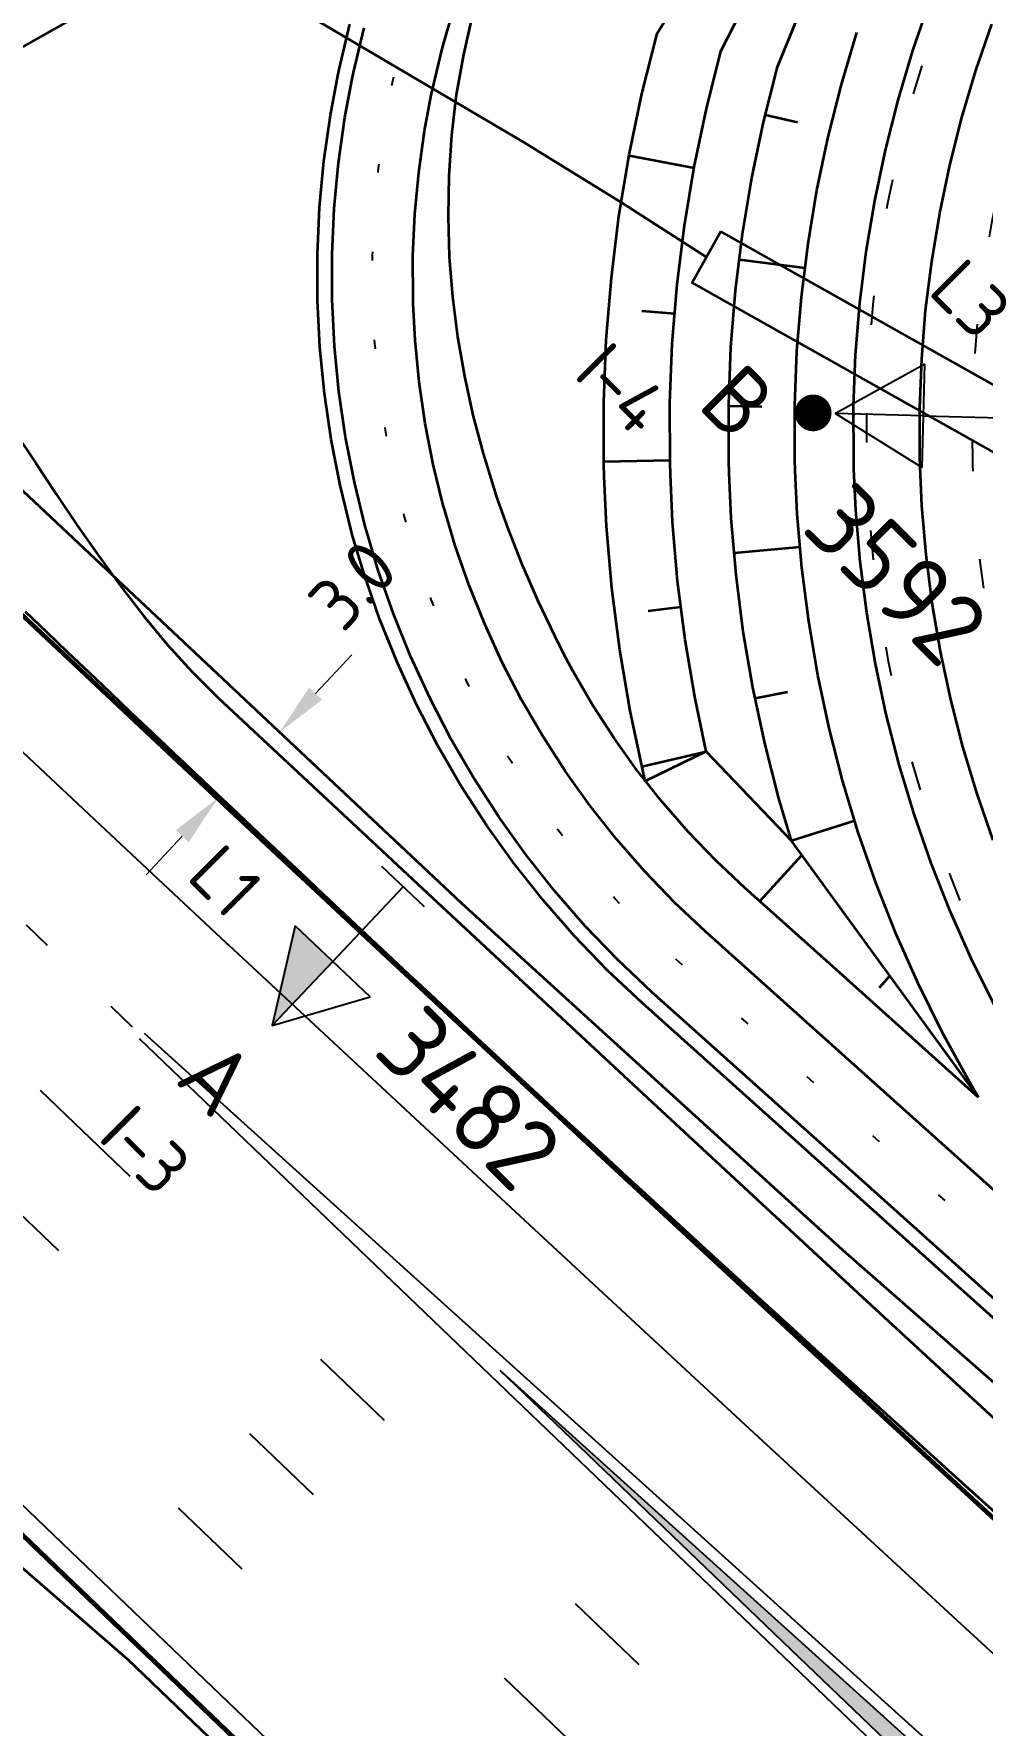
# Model space of a CAD drawing. Header units: metres. Extents: x 134219 to 139080, y 438661 to 444352.
# Drawn here: x 138072.3 to 138104.5, y 439690.5 to 439748.1 of the extents above; entities that cross this region are included whole.
import ezdxf
from ezdxf.enums import TextEntityAlignment as Align

# ---------------------------------------------------------------- set-up
doc = ezdxf.new("R2010")
doc.units = ezdxf.units.M
for name, pattern in [('13strp', [4, 1, -3]), ('30270strp', [3, 0.3, -2.7]), ('39strp', [12, 3, -9])]:
    doc.linetypes.add(name, pattern=pattern)
doc.layers.get('DEFPOINTS').update_dxf_attribs({"color": 193})
for name, color, linetype, lineweight in [('N-WE-KL-ET-T18', 1, 'Continuous', 18), ('N-WE-KL-ET-T25', 7, 'Continuous', 25), ('N-WE-KL-ET_LS_OV_ARMATUUR-S', 7, 'Continuous', 25), ('N-WE-KL-ET_LS_OV_ARMATUUR-T18', 1, 'Continuous', 25), ('N-WE-KL-ET_LS_OV_KABEL-G', 10, 'KL-LS-OV-N', 35), ('N-WE-KL-ET_LS_OV_KABEL-M', 7, 'Continuous', 18), ('N-WE-KL-ET_LS_OV_MANTELBUIS-G', 10, 'Continuous', 35), ('Utd-geleiderail-nw', 8, 'glm a2ee v014$0$f2m40080', 35), ('Utd-ondergr-nw', 8, '13strp', 35)]:
    doc.layers.add(name, color=color, linetype=linetype, lineweight=lineweight)
doc.layers.add('N-WE-KL-ET_LS_OV_ARMATUUR-T25', color=2, linetype='Continuous')
doc.layers.add('Utd-weg-nw', color=8, linetype='Continuous')
doc.styles.add('ISO18', font='NLCS-ISO.ttf')
doc.styles.add('ISO25', font='NLCS-ISO.ttf')
doc.styles.add('NLCS-ISO', font='NLCS-ISO.ttf')
doc.styles.add('NLCS_18', font='NLCS-ISO.ttf', dxfattribs={"height": 1.8})
doc.linetypes.add('glm a2ee v014$0$f2m40080', pattern='A,2,-1,[160,RTW.shx,S=0.5,R=0,X=0,Y=0],-1', length=4)
doc.linetypes.add('KL-LS-OV-N', pattern='A,4,-1,[103,NLCS.SHX,S=0.75,R=0,X=0,Y=0],-1,4,-1.5,["0V",Standard,S=1,R=0,X=0,Y=-0.5],-3', length=14.5)
doc.dimstyles.new('NLCS_t18_pijl_Dimension_l3_h1', dxfattribs={"dimtxt": 1.8, "dimasz": 1.8, "dimexe": 2, "dimexo": 2, "dimgap": 0.7, "dimtad": 1, "dimdec": 1, "dimzin": 0, "dimdsep": 46, "dimtxsty": 'NLCS_18', "dimcen": 2.5, "dimdle": 2, "dimclrd": 256, "dimclre": 256, "dimclrt": 256, "dimadec": 1, "dimazin": 0, "dimtfac": 1, "dimtdec": 1, "dimtofl": 0, "dimtmove": 1, "dimatfit": 0, "dimfxl": 0, "dimtolj": 1, "dimtzin": 0, "dimlwd": 18, "dimlwe": 18, "dimarcsym": 0})

# ---------------------------------------------------------------- blocks, each defined once
blk = doc.blocks.new('SKL-ET_OV_ARMATUUR_HD_NATRIUM_1x150W-SO (3)')
for points in [[(3.493, -1.757), (6.493, 0), (3.493, 1.757)], [(3.493, 1.757), (3.493, -1.757)], [(0, 1), (0, -1)], [(3.493, 0), (0, 0)], [(3.493, 0), (6.493, 0)]]:
    blk.add_lwpolyline(points)
blk.add_solid([(3.493, 0), (3.493, -1.757), (6.493, 0)])
at = {"layer": 'N-WE-KL-ET-T18', "linetype": 'ByBlock', "style": 'NLCS-ISO'}
blk.add_attdef('GROEPSNUMMER', text='', height=1.8, dxfattribs=at).set_placement((-2, -4), align=Align.RIGHT)
blk.add_attdef('FASE-AANSLUITING', (10, -4), '', height=1.8, dxfattribs=at)
at = {"layer": 'N-WE-KL-ET-T18', "linetype": 'ByBlock', "style": 'NLCS-ISO', "flags": 1}
for tag, p in [('TYPE_ARMATUUR', (7.765, -13.456)), ('TYPE_FABRIKAAT', (7.765, -17.24)), ('VERMOGEN_LAMP', (7.765, -21.025)), ('SPIEGELSTAND', (7.765, -24.809)), ('HOOGTE_LICHTMAST', (7.765, -28.594)), ('UITLEGGERHOEK', (7.765, -32.378)), ('TYPE_LICHTMAST', (7.765, -36.163)), ('BOTSVRIENDELIJK', (7.765, -39.947)), ('POSITIE_LICHTMAST', (7.765, -43.732)), ('KABELAANSLUITING', (7.765, -47.516)), ('VOEDINGSPUNT', (7.765, -51.301))]:
    blk.add_attdef(tag, p, '', height=1.8, dxfattribs=at)
at = {"layer": 'N-WE-KL-ET-T25', "linetype": 'ByBlock', "style": 'NLCS-ISO'}
blk.add_attdef('MASTNUMMER', text='', height=2.5, dxfattribs=at).set_placement((4, 4.31), align=Align.MIDDLE)
at = {"layer": 'N-WE-KL-ET-T25', "linetype": 'ByBlock', "style": 'NLCS-ISO', "flags": 1}
blk.add_attdef('TYPE_SYMBOOL', (7.765, -10.056), '', height=2.5, dxfattribs=at)
blk = doc.blocks.new('SKL-ET_OV_ARMATUUR_HD_NATRIUM_1x100W-SO')
for points in [[(3.493, -1.757), (6.493, 0), (3.493, 1.757)], [(3.493, 1.757), (3.493, -1.757)], [(0, 1), (0, -1)], [(3.493, 0), (0, 0)], [(3.493, 0), (6.5, 0)]]:
    blk.add_lwpolyline(points)
at = {"const_width": 0.625}
blk.add_lwpolyline([(6.938, 0, 1), (7.562, 0, 1)], format="xyb", close=True, dxfattribs=at)
at = {"layer": 'N-WE-KL-ET-T18', "linetype": 'ByBlock', "style": 'NLCS-ISO'}
blk.add_attdef('GROEPSNUMMER', text='', height=1.8, dxfattribs=at).set_placement((-2, -4), align=Align.RIGHT)
blk.add_attdef('FASE-AANSLUITING', (10, -4), '', height=1.8, dxfattribs=at)
at = {"layer": 'N-WE-KL-ET-T18', "linetype": 'ByBlock', "style": 'NLCS-ISO', "flags": 1}
for tag, p in [('TYPE_ARMATUUR', (7.765, -13.456)), ('TYPE_FABRIKAAT', (7.765, -17.24)), ('VERMOGEN_LAMP', (7.765, -21.025)), ('SPIEGELSTAND', (7.765, -24.809)), ('HOOGTE_LICHTMAST', (7.765, -28.594)), ('UITLEGGERHOEK', (7.765, -32.378)), ('TYPE_LICHTMAST', (7.765, -36.163)), ('BOTSVRIENDELIJK', (7.765, -39.947)), ('POSITIE_LICHTMAST', (7.765, -43.732)), ('KABELAANSLUITING', (7.765, -47.516)), ('VOEDINGSPUNT', (7.765, -51.301))]:
    blk.add_attdef(tag, p, '', height=1.8, dxfattribs=at)
at = {"layer": 'N-WE-KL-ET-T25', "linetype": 'ByBlock', "style": 'NLCS-ISO'}
blk.add_attdef('MASTNUMMER', text='', height=2.5, dxfattribs=at).set_placement((4, 4.31), align=Align.MIDDLE)
at = {"layer": 'N-WE-KL-ET-T25', "linetype": 'ByBlock', "style": 'NLCS-ISO', "flags": 1}
blk.add_attdef('TYPE_SYMBOOL', (7.765, -10.056), '', height=2.5, dxfattribs=at)
blk = doc.blocks.new('*D269')
at = {"layer": 'DEFPOINTS', "color": 0, "transparency": 16777216}
for p in [(138080.62, 439724.296), (138080.62, 439724.296), (138078.54, 439722.073)]:
    blk.add_point(p, dxfattribs=at)
at = {"layer": 'N-WE-KL-ET_LS_OV_KABEL-M', "linetype": 'Continuous', "lineweight": 18, "transparency": 16777216}
for p, q in [((138081.85, 439725.61), (138083.079, 439726.925)), ((138077.311, 439720.759), (138076.081, 439719.444))]:
    blk.add_line(p, q, dxfattribs=at)
at = {"layer": 'N-WE-KL-ET_LS_OV_KABEL-M', "lineweight": 18, "transparency": 16777216}
for p, q in [((138080.62, 439724.296), (138079.159, 439725.662)), ((138078.54, 439722.073), (138077.08, 439723.439))]:
    blk.add_line(p, q, dxfattribs=at)
at = {"layer": 'N-WE-KL-ET_LS_OV_KABEL-M', "transparency": 16777216}
for points in [[(138081.63, 439725.815), (138082.069, 439725.405), (138080.62, 439724.296)], [(138077.092, 439720.964), (138077.53, 439720.554), (138078.54, 439722.073)]]:
    blk.add_solid(points, dxfattribs=at)
at = {"layer": 'N-WE-KL-ET_LS_OV_KABEL-M', "transparency": 16777216, "insert": (138083.114, 439729.304), "char_height": 1.8, "attachment_point": 5, "rotation": 46.90839, "style": 'NLCS_18'}
blk.add_mtext('\\A1;3.0', dxfattribs=at)

msp = doc.modelspace()

# ---------------------------------------------------------------- hatches: boundary and pattern name
at = {"layer": 'Utd-weg-nw', "linetype": 'Continuous'}
msp.add_hatch(color=256, dxfattribs=at).paths.add_polyline_path([(138088.128, 439702.589), (138090.801, 439700.026), (138098.019, 439693.105), (138105.238, 439686.185), (138112.456, 439679.264), (138119.674, 439672.343), (138126.893, 439665.423), (138134.111, 439658.502), (138141.329, 439651.581), (138148.548, 439644.661), (138152.918, 439640.47), (138154.787, 439642.419), (138153.027, 439644.002), (138149.948, 439646.778), (138146.87, 439649.556), (138145.601, 439650.701), (138138.179, 439657.402), (138130.756, 439664.103), (138123.334, 439670.805), (138115.911, 439677.506), (138108.489, 439684.207), (138101.066, 439690.908), (138093.644, 439697.609)])

# ---------------------------------------------------------------- linework, layer by layer
at = {"layer": 'N-WE-KL-ET_LS_OV_KABEL-G', "flags": 128}
for points, elevation in [([(138117.797, 439691.603), (138115.626, 439693.278), (138114.245, 439694.008), (138099.886, 439706.596), (138098.957, 439707.434), (138086.808, 439718.485), (138055.291, 439748.083), (138035.232, 439765.707), (138035.255, 439765.71), (138025.842, 439774.406), (138022.295, 439777.182), (137997.26, 439801.485), (137982.028, 439816.191), (137952.895, 439844.657), (137950.808, 439846.004), (137947.255, 439849.556), (137871.114, 439921.249), (137871.639, 439921.57), (137872.2, 439921.268)], 1.031), ([(138049.264, 439759.957), (138053.222, 439756.421), (138062.734, 439747.813), (138066.033, 439746.962), (138068.865, 439746.984), (138071.931, 439747.631), (138077.427, 439750.733), (138079.126, 439750.15), (138088.95, 439744.359), (138092.326, 439742.27), (138095.146, 439740.453)], 0.407)]:
    msp.add_lwpolyline(points, dxfattribs=dict(at, elevation=elevation))
at = {"layer": 'N-WE-KL-ET_LS_OV_MANTELBUIS-G', "linetype": 'Continuous'}
msp.add_lwpolyline([(138095.636, 439741.325), (138094.656, 439739.581), (138105.909, 439733.255), (138106.889, 439734.998)], close=True, dxfattribs=at)
at = {"layer": 'Utd-geleiderail-nw', "linetype": 'Continuous', "flags": 128}
for points in [[(138024.839, 439736.668), (138075.447, 439692.776), (138100.581, 439668.677)], [(138071.97, 439728.403), (138072.69, 439727.714), (138073.412, 439727.025), (138074.134, 439726.336), (138074.856, 439725.648), (138075.579, 439724.961), (138076.302, 439724.274), (138077.025, 439723.587), (138077.749, 439722.901), (138078.474, 439722.216), (138079.199, 439721.531), (138079.924, 439720.846), (138080.65, 439720.162), (138081.376, 439719.478), (138082.103, 439718.795), (138082.83, 439718.113), (138083.558, 439717.43), (138084.286, 439716.749), (138085.015, 439716.068), (138085.744, 439715.387), (138086.473, 439714.707), (138087.203, 439714.027), (138087.934, 439713.348), (138088.665, 439712.669), (138089.396, 439711.991), (138090.128, 439711.313), (138090.86, 439710.636), (138091.593, 439709.959), (138092.326, 439709.282), (138093.059, 439708.607), (138093.793, 439707.931), (138094.528, 439707.256), (138095.263, 439706.582), (138095.998, 439705.908), (138096.734, 439705.235), (138097.47, 439704.562), (138098.207, 439703.89), (138098.944, 439703.218), (138099.682, 439702.546), (138100.42, 439701.875), (138101.158, 439701.205), (138101.897, 439700.535), (138102.637, 439699.866), (138103.376, 439699.196), (138103.839, 439698.779), (138106.226, 439696.624)]]:
    msp.add_lwpolyline(points, dxfattribs=at)
at = {"layer": 'Utd-ondergr-nw', "linetype": 'Continuous', "flags": 128}
for points in [[(138093.067, 439722.635), (138092.992, 439722.952), (138092.551, 439725.02), (138092.196, 439727.104), (138091.929, 439729.202), (138091.749, 439731.309), (138091.669, 439732.993), (138091.658, 439733.421), (138091.654, 439735.536), (138091.738, 439737.648), (138091.911, 439739.756), (138092.171, 439741.854), (138092.518, 439743.94), (138092.951, 439746.009), (138093.471, 439748.059), (138094.609, 439749.914), (138095.815, 439751.698), (138097.119, 439753.449), (138098.486, 439755.121), (138099.912, 439756.71), (138101.393, 439758.216), (138103.899, 439760.43), (138104.482, 439760.944), (138108.646, 439764.621)], [(138095.141, 439723.642), (138094.761, 439725.443), (138094.422, 439727.435), (138094.167, 439729.44), (138093.995, 439731.453), (138093.918, 439733.063), (138093.907, 439733.472), (138093.904, 439735.493), (138093.984, 439737.512), (138094.149, 439739.526), (138094.397, 439741.531), (138094.729, 439743.524), (138095.143, 439745.502), (138095.64, 439747.461), (138096.566, 439749.285), (138097.563, 439751.055), (138098.654, 439752.809), (138099.812, 439754.5), (138101.034, 439756.125), (138102.317, 439757.683), (138104.504, 439760.081), (138105.013, 439760.638), (138108.646, 439764.621)], [(138047.714, 439751.03), (138054.964, 439744.153), (138062.228, 439737.289), (138069.505, 439730.441), (138076.796, 439723.607), (138081.057, 439719.626)], [(138047.762, 439751.081), (138055.012, 439744.203), (138062.276, 439737.34), (138069.553, 439730.492), (138076.844, 439723.658), (138081.104, 439719.678)], [(138105.67, 439708.058), (138098.224, 439714.733), (138095.128, 439717.509), (138094.064, 439718.51), (138093.051, 439719.561), (138092.09, 439720.661), (138091.184, 439721.806), (138090.352, 439722.967), (138089.577, 439724.167), (138088.859, 439725.402), (138088.201, 439726.67), (138087.605, 439727.968), (138087.07, 439729.293), (138086.6, 439730.642), (138086.241, 439731.842), (138086.194, 439732.011), (138085.854, 439733.398), (138085.58, 439734.8), (138085.374, 439736.214), (138085.234, 439737.635), (138085.168, 439738.875), (138085.163, 439739.062), (138085.16, 439740.491), (138085.224, 439741.918), (138085.357, 439743.34), (138085.557, 439744.754), (138085.783, 439745.963), (138085.824, 439746.157), (138086.158, 439747.546), (138086.557, 439748.918)], [(138104.404, 439711.879), (138099.559, 439716.223), (138096.463, 439718.998), (138095.47, 439719.932), (138094.524, 439720.914), (138093.627, 439721.94), (138092.781, 439723.009), (138092.005, 439724.093), (138091.282, 439725.212), (138090.612, 439726.365), (138090.298, 439726.953), (138089.996, 439727.548), (138089.421, 439728.751), (138088.888, 439729.976), (138088.398, 439731.221), (138088.006, 439732.33), (138087.954, 439732.487), (138087.558, 439733.774), (138087.214, 439735.079), (138086.925, 439736.403), (138086.692, 439737.743), (138086.538, 439738.919), (138086.519, 439739.098), (138086.409, 439740.464), (138086.365, 439741.839), (138086.388, 439743.219), (138086.481, 439744.601), (138086.62, 439745.789), (138086.647, 439745.98), (138086.887, 439747.353), (138087.202, 439748.713)], [(138098.041, 439720.602), (138097.612, 439722.048), (138097.129, 439723.925), (138096.725, 439725.819), (138096.4, 439727.729), (138096.155, 439729.651), (138095.991, 439731.582), (138095.917, 439733.125), (138095.907, 439733.517), (138095.903, 439735.454), (138095.981, 439737.39), (138096.138, 439739.321), (138096.377, 439741.244), (138096.695, 439743.155), (138097.092, 439745.051), (138097.568, 439746.929), (138098.306, 439748.726)], [(138104.937, 439715.023), (138104.156, 439716.6), (138103.44, 439718.208), (138102.793, 439719.845), (138102.214, 439721.508), (138101.705, 439723.193), (138101.266, 439724.897), (138100.899, 439726.619), (138100.604, 439728.354), (138100.382, 439730.101), (138100.232, 439731.854), (138100.165, 439733.257), (138100.156, 439733.613), (138100.152, 439735.373), (138100.223, 439737.132), (138100.366, 439738.887), (138100.583, 439740.634), (138100.872, 439742.37), (138101.233, 439744.093), (138101.665, 439745.799), (138102.168, 439747.486), (138102.741, 439749.15)], [(138058.882, 439748.292), (138066.138, 439741.437), (138067.022, 439740.555), (138067.861, 439739.626), (138068.663, 439738.658), (138069.434, 439737.656), (138070.179, 439736.627), (138070.906, 439735.578), (138071.621, 439734.516), (138072.329, 439733.448), (138073.038, 439732.379), (138073.753, 439731.317), (138074.482, 439730.269), (138075.23, 439729.242), (138076.003, 439728.241), (138076.808, 439727.274), (138077.651, 439726.348), (138078.538, 439725.469), (138082.766, 439721.519)], [(138105.206, 439704.11), (138103.5, 439705.638), (138096.054, 439712.313), (138092.958, 439715.089), (138091.78, 439716.198), (138090.657, 439717.364), (138089.591, 439718.582), (138088.587, 439719.851), (138087.665, 439721.139), (138086.806, 439722.468), (138086.011, 439723.837), (138085.282, 439725.243), (138084.62, 439726.681), (138084.028, 439728.149), (138083.507, 439729.644), (138083.108, 439730.974), (138083.057, 439731.162), (138082.68, 439732.7), (138082.377, 439734.254), (138082.147, 439735.82), (138081.993, 439737.396), (138081.92, 439738.77), (138081.914, 439738.977), (138081.91, 439740.56), (138081.982, 439742.142), (138082.129, 439743.718), (138082.351, 439745.286), (138082.601, 439746.626), (138082.647, 439746.841), (138083.016, 439748.38)], [(138105.539, 439704.482), (138103.834, 439706.011), (138096.388, 439712.686), (138093.292, 439715.461), (138092.131, 439716.554), (138091.025, 439717.702), (138089.976, 439718.902), (138088.986, 439720.152), (138088.079, 439721.42), (138087.232, 439722.73), (138086.449, 439724.078), (138085.731, 439725.462), (138085.079, 439726.879), (138084.496, 439728.325), (138083.983, 439729.798), (138083.59, 439731.108), (138083.54, 439731.293), (138083.168, 439732.807), (138082.869, 439734.338), (138082.644, 439735.881), (138082.492, 439737.433), (138082.42, 439738.786), (138082.414, 439738.99), (138082.41, 439740.55), (138082.481, 439742.107), (138082.625, 439743.66), (138082.844, 439745.204), (138083.091, 439746.524), (138083.135, 439746.736), (138083.5, 439748.252)], [(138104.902, 439720.629), (138104.354, 439722.203), (138103.872, 439723.798), (138103.457, 439725.412), (138103.109, 439727.042), (138102.83, 439728.685), (138102.619, 439730.338), (138102.477, 439731.999), (138102.414, 439733.327), (138102.405, 439733.664), (138102.402, 439735.33), (138102.469, 439736.996), (138102.604, 439738.657), (138102.809, 439740.311), (138103.083, 439741.955), (138103.425, 439743.586), (138103.834, 439745.201), (138104.311, 439746.798), (138104.853, 439748.374)], [(138104.404, 439711.879), (138104.051, 439712.481), (138103.164, 439714.097), (138102.345, 439715.749), (138101.596, 439717.434), (138100.918, 439719.148), (138100.312, 439720.889), (138099.779, 439722.654), (138099.319, 439724.44), (138098.935, 439726.243), (138098.626, 439728.06), (138098.393, 439729.889), (138098.236, 439731.726), (138098.166, 439733.195), (138098.156, 439733.568), (138098.153, 439735.412), (138098.226, 439737.254), (138098.377, 439739.091), (138098.603, 439740.921), (138098.906, 439742.739), (138099.284, 439744.544), (138099.737, 439746.331), (138100.264, 439748.098)], [(138098.247, 439745.03), (138097.151, 439745.285)], [(138092.513, 439743.91), (138094.724, 439743.496)], [(138098.5, 439740.086), (138096.268, 439740.366)], [(138092.947, 439738.634), (138094.068, 439738.542)], [(138097.028, 439735.363), (138095.903, 439735.383)], [(138091.658, 439733.5), (138093.907, 439733.547)], [(138098.333, 439730.591), (138096.092, 439730.389)], [(138093.162, 439728.425), (138094.278, 439728.564)], [(138097.908, 439725.664), (138096.805, 439725.444)], [(138092.953, 439723.136), (138095.141, 439723.642)], [(138104.404, 439711.879), (138098.041, 439720.602), (138095.141, 439723.642), (138093.067, 439722.635)], [(138174.395, 439638.007), (138170.676, 439641.291), (138166.965, 439644.594), (138163.258, 439647.914), (138159.552, 439651.246), (138156.479, 439654.017), (138153.404, 439656.793), (138152.135, 439657.938), (138144.713, 439664.639), (138137.33, 439671.344), (138132.512, 439675.72), (138129.932, 439678.066), (138122.549, 439684.793), (138115.18, 439691.536), (138107.825, 439698.293), (138100.483, 439705.065), (138093.154, 439711.852), (138085.84, 439718.653), (138082.925, 439721.37), (138082.837, 439721.453), (138082.766, 439721.52)], [(138100.194, 439721.28), (138098.041, 439720.602)], [(138096.958, 439718.554), (138098.392, 439720.121)], [(138168.984, 439639.383), (138165.266, 439642.692), (138161.554, 439646.016), (138157.845, 439649.352), (138154.771, 439652.124), (138151.695, 439654.9), (138150.426, 439656.046), (138143.004, 439662.747), (138135.616, 439669.457), (138130.798, 439673.833), (138128.216, 439676.179), (138120.83, 439682.91), (138113.457, 439689.656), (138106.098, 439696.417), (138098.752, 439703.193), (138091.42, 439709.983), (138084.101, 439716.787), (138081.186, 439719.506), (138081.097, 439719.589), (138081.057, 439719.626)], [(138135.663, 439669.508), (138130.845, 439673.885), (138128.263, 439676.231), (138120.877, 439682.962), (138113.504, 439689.708), (138106.145, 439696.469), (138098.8, 439703.244), (138091.468, 439710.034), (138084.149, 439716.839), (138081.233, 439719.557), (138081.145, 439719.64), (138081.104, 439719.678)], [(138101.036, 439715.613), (138101.391, 439716.009)], [(138065.49, 439703.07), (138065.762, 439702.809), (138072.98, 439695.889), (138080.199, 439688.968), (138087.417, 439682.047), (138094.635, 439675.126), (138101.854, 439668.206), (138109.072, 439661.285), (138116.29, 439654.364), (138123.508, 439647.444), (138130.727, 439640.523), (138137.945, 439633.602), (138145.163, 439626.681), (138152.382, 439619.761), (138159.6, 439612.84), (138166.818, 439605.919), (138174.037, 439598.999), (138181.255, 439592.078), (138188.473, 439585.157), (138195.691, 439578.237), (138202.91, 439571.316), (138210.128, 439564.395)], [(138065.538, 439703.121), (138065.811, 439702.86), (138073.029, 439695.939), (138080.247, 439689.018), (138087.465, 439682.098), (138094.684, 439675.177), (138101.902, 439668.256), (138109.12, 439661.336), (138116.339, 439654.415), (138123.557, 439647.494), (138130.775, 439640.573), (138137.994, 439633.653), (138145.212, 439626.732), (138152.43, 439619.811), (138159.648, 439612.891), (138166.867, 439605.97), (138174.085, 439599.049), (138181.303, 439592.128), (138188.522, 439585.208), (138195.74, 439578.287), (138202.958, 439571.366), (138210.177, 439564.446)]]:
    msp.add_lwpolyline(points, dxfattribs=at)
at = {"layer": 'Utd-weg-nw', "linetype": '39strp', "flags": 128}
for points in [[(137358.552, 440406.612), (137364.088, 440401.217), (137371.25, 440394.238), (137378.411, 440387.258), (137385.573, 440380.279), (137392.734, 440373.299), (137399.896, 440366.32), (137407.057, 440359.34), (137414.219, 440352.361), (137421.38, 440345.381), (137428.541, 440338.402), (137435.703, 440331.422), (137442.864, 440324.443), (137450.026, 440317.463), (137457.187, 440310.484), (137464.349, 440303.504), (137471.51, 440296.525), (137478.672, 440289.545), (137485.833, 440282.566), (137492.995, 440275.586), (137500.156, 440268.607), (137507.318, 440261.627), (137514.479, 440254.648), (137521.641, 440247.668), (137528.802, 440240.689), (137535.964, 440233.709), (137543.125, 440226.73), (137550.287, 440219.751), (137557.448, 440212.771), (137564.61, 440205.792), (137568.835, 440201.674), (137571.771, 440198.812), (137578.933, 440191.833), (137586.094, 440184.853), (137593.256, 440177.874), (137600.417, 440170.894), (137607.578, 440163.915), (137614.74, 440156.935), (137621.901, 440149.956), (137629.063, 440142.976), (137636.224, 440135.997), (137643.386, 440129.017), (137650.547, 440122.038), (137657.709, 440115.058), (137664.87, 440108.079), (137672.032, 440101.099), (137679.193, 440094.12), (137686.355, 440087.14), (137693.516, 440080.161), (137700.678, 440073.181), (137707.839, 440066.202), (137715.001, 440059.222), (137715.574, 440058.664), (137722.162, 440052.243), (137729.324, 440045.263), (137736.485, 440038.284), (137743.647, 440031.304), (137750.808, 440024.325), (137757.97, 440017.345), (137765.131, 440010.366), (137772.293, 440003.387), (137779.454, 439996.407), (137786.615, 439989.428), (137793.777, 439982.448), (137800.938, 439975.469), (137808.1, 439968.489), (137815.261, 439961.51), (137822.423, 439954.53), (137829.584, 439947.551), (137836.746, 439940.571), (137843.907, 439933.592), (137851.069, 439926.612), (137858.23, 439919.633), (137865.392, 439912.653), (137872.553, 439905.674), (137879.715, 439898.694), (137886.876, 439891.715), (137894.038, 439884.735), (137901.199, 439877.756), (137908.361, 439870.776), (137915.522, 439863.797), (137922.684, 439856.817), (137929.845, 439849.838), (137935.288, 439844.533), (137937.007, 439842.858), (137944.168, 439835.879), (137951.33, 439828.899), (137958.491, 439821.92), (137961.549, 439818.939), (137965.647, 439814.948), (137972.804, 439807.988), (137979.968, 439801.035), (137987.139, 439794.089), (137994.317, 439787.15), (138001.502, 439780.218), (138008.694, 439773.294), (138015.893, 439766.376), (138020.234, 439762.212), (138023.103, 439759.461), (138030.321, 439752.541), (138037.539, 439745.62), (138044.758, 439738.699), (138051.976, 439731.779), (138059.194, 439724.858), (138066.413, 439717.937), (138073.359, 439711.277)], [(138073.359, 439711.277), (138073.631, 439711.016), (138080.849, 439704.096), (138088.068, 439697.175), (138095.286, 439690.254), (138102.504, 439683.334), (138109.722, 439676.413), (138116.941, 439669.492), (138124.159, 439662.572), (138131.377, 439655.651), (138138.596, 439648.73), (138145.814, 439641.809), (138153.032, 439634.889), (138160.251, 439627.968), (138167.469, 439621.047), (138174.687, 439614.127), (138181.905, 439607.206), (138189.124, 439600.285), (138196.342, 439593.364), (138203.56, 439586.444), (138210.779, 439579.523), (138217.997, 439572.602), (138225.215, 439565.682), (138232.434, 439558.761), (138239.652, 439551.84), (138246.87, 439544.92), (138254.088, 439537.999), (138261.307, 439531.078), (138268.525, 439524.157), (138275.743, 439517.237), (138282.962, 439510.316), (138290.18, 439503.395), (138297.398, 439496.475), (138304.617, 439489.554), (138311.835, 439482.633), (138319.053, 439475.713), (138326.271, 439468.792), (138333.49, 439461.871), (138340.708, 439454.95), (138347.926, 439448.03), (138355.145, 439441.109), (138362.363, 439434.188), (138369.581, 439427.268), (138376.8, 439420.347), (138384.018, 439413.426), (138388.856, 439408.788)], [(138070.937, 439708.751), (138071.209, 439708.49), (138078.427, 439701.569), (138085.645, 439694.649), (138092.864, 439687.728), (138100.082, 439680.807), (138107.3, 439673.887), (138114.518, 439666.966), (138121.737, 439660.045), (138128.955, 439653.124), (138136.173, 439646.204), (138143.392, 439639.283), (138150.61, 439632.362), (138157.828, 439625.442), (138165.047, 439618.521), (138172.265, 439611.6), (138179.483, 439604.679), (138186.701, 439597.759), (138193.92, 439590.838), (138201.138, 439583.917), (138208.356, 439576.997), (138215.575, 439570.076), (138222.793, 439563.155), (138230.011, 439556.235), (138237.23, 439549.314), (138244.448, 439542.393), (138251.666, 439535.472), (138258.884, 439528.552), (138266.103, 439521.631), (138273.321, 439514.71), (138280.539, 439507.79), (138287.758, 439500.869), (138294.976, 439493.948), (138302.194, 439487.028), (138309.413, 439480.107), (138316.631, 439473.186), (138323.849, 439466.265), (138331.067, 439459.345), (138338.286, 439452.424), (138345.504, 439445.503), (138352.722, 439438.583), (138359.941, 439431.662), (138367.159, 439424.741), (138374.377, 439417.82), (138381.596, 439410.9), (138386.428, 439406.267)], [(138068.514, 439706.225), (138068.786, 439705.964), (138076.005, 439699.043), (138083.223, 439692.122), (138090.441, 439685.202), (138097.66, 439678.281), (138104.878, 439671.36), (138112.096, 439664.439), (138119.315, 439657.519), (138126.533, 439650.598), (138133.751, 439643.677), (138140.969, 439636.757), (138148.188, 439629.836), (138155.406, 439622.915), (138162.624, 439615.994), (138169.843, 439609.074), (138177.061, 439602.153), (138184.279, 439595.232), (138191.498, 439588.312), (138198.716, 439581.391), (138205.934, 439574.47), (138213.152, 439567.55), (138220.371, 439560.629), (138227.589, 439553.708), (138234.807, 439546.787), (138242.026, 439539.867), (138249.244, 439532.946), (138256.462, 439526.025), (138263.681, 439519.105), (138270.899, 439512.184), (138278.117, 439505.263), (138285.335, 439498.343), (138292.554, 439491.422), (138299.772, 439484.501), (138306.99, 439477.58), (138314.209, 439470.66), (138321.427, 439463.739), (138328.645, 439456.818), (138335.864, 439449.898), (138343.082, 439442.977), (138350.3, 439436.056), (138357.518, 439429.135), (138364.737, 439422.215), (138371.955, 439415.294), (138379.173, 439408.373), (138384, 439403.746)]]:
    msp.add_lwpolyline(points, dxfattribs=at)
at = {"layer": 'Utd-weg-nw', "linetype": '13strp', "flags": 128}
for points in [[(137825.023, 439957.198), (137832.184, 439950.218), (137839.346, 439943.239), (137846.507, 439936.259), (137853.669, 439929.28), (137860.83, 439922.3), (137867.992, 439915.321), (137875.153, 439908.341), (137882.315, 439901.362), (137889.476, 439894.382), (137896.638, 439887.403), (137903.799, 439880.423), (137910.96, 439873.444), (137918.122, 439866.464), (137925.283, 439859.485), (137932.445, 439852.505), (137937.888, 439847.201), (137939.606, 439845.526), (137946.768, 439838.547), (137953.929, 439831.567), (137961.091, 439824.588), (137964.149, 439821.607), (137968.245, 439817.617), (137975.4, 439810.66), (137982.561, 439803.709), (137989.73, 439796.766), (137996.905, 439789.829), (138004.087, 439782.9), (138011.276, 439775.978), (138018.472, 439769.064), (138022.812, 439764.901), (138025.681, 439762.15), (138032.899, 439755.229), (138040.117, 439748.309), (138047.336, 439741.388), (138054.554, 439734.467), (138061.772, 439727.547), (138068.991, 439720.626), (138075.937, 439713.966)], [(138127.381, 439691.893), (138123.657, 439695.23), (138123.208, 439695.632), (138116.21, 439701.904), (138114.497, 439703.439), (138113.32, 439704.536), (138112.185, 439705.677), (138111.096, 439706.861), (138110.053, 439708.087), (138109.968, 439708.19), (138109.057, 439709.351), (138108.036, 439710.761), (138107.074, 439712.213), (138106.174, 439713.704), (138105.336, 439715.231), (138104.563, 439716.791), (138103.855, 439718.383), (138103.215, 439720.002), (138102.642, 439721.647), (138102.138, 439723.314), (138101.704, 439725), (138101.341, 439726.704), (138101.049, 439728.421), (138100.829, 439730.148), (138100.681, 439731.883), (138100.615, 439733.271), (138100.605, 439733.623), (138100.602, 439735.365), (138100.672, 439737.105), (138100.814, 439738.841), (138101.028, 439740.569), (138101.314, 439742.287), (138101.671, 439743.991), (138102.099, 439745.68), (138102.597, 439747.348), (138103.164, 439748.995), (138103.815, 439750.656), (138104.537, 439752.288), (138105.328, 439753.887), (138106.186, 439755.452), (138107.77, 439758.198), (138108.138, 439758.836), (138110.769, 439763.397)], [(138129.783, 439694.573), (138126.06, 439697.911), (138125.61, 439698.313), (138118.613, 439704.585), (138116.9, 439706.12), (138115.824, 439707.122), (138114.787, 439708.165), (138113.791, 439709.248), (138112.838, 439710.367), (138112.761, 439710.462), (138111.929, 439711.523), (138110.995, 439712.812), (138110.116, 439714.139), (138109.293, 439715.501), (138108.528, 439716.896), (138107.821, 439718.322), (138107.174, 439719.776), (138106.589, 439721.256), (138106.066, 439722.759), (138105.605, 439724.283), (138105.209, 439725.824), (138104.877, 439727.381), (138104.61, 439728.95), (138104.409, 439730.529), (138104.274, 439732.115), (138104.213, 439733.383), (138104.204, 439733.705), (138104.202, 439735.296), (138104.265, 439736.886), (138104.395, 439738.473), (138104.591, 439740.052), (138104.852, 439741.622), (138105.178, 439743.18), (138105.569, 439744.723), (138106.024, 439746.248), (138106.542, 439747.753), (138107.138, 439749.271), (138107.797, 439750.762), (138108.52, 439752.224), (138109.304, 439753.653), (138110.888, 439756.399), (138111.256, 439757.037), (138113.887, 439761.599)]]:
    msp.add_lwpolyline(points, dxfattribs=at)
at = {"layer": 'Utd-weg-nw', "linetype": 'Continuous', "flags": 128}
for points in [[(137942.276, 439848.265), (137949.438, 439841.286), (137956.599, 439834.306), (137963.761, 439827.327), (137966.819, 439824.346), (137970.913, 439820.358), (137978.065, 439813.403), (137985.224, 439806.455), (137992.389, 439799.514), (137999.562, 439792.581), (138006.742, 439785.654), (138013.928, 439778.735), (138021.121, 439771.823), (138025.459, 439767.662), (138028.328, 439764.911), (138029.798, 439763.502), (138030.937, 439762.41), (138038.164, 439755.499), (138045.406, 439748.602), (138052.661, 439741.72), (138059.929, 439734.852), (138067.212, 439727.999), (138074.508, 439721.16), (138078.811, 439717.14)], [(138163.035, 439640.194), (138159.317, 439643.523), (138155.603, 439646.863), (138152.527, 439649.637), (138149.45, 439652.414), (138148.181, 439653.559), (138140.759, 439660.26), (138133.364, 439666.977), (138128.545, 439671.353), (138125.962, 439673.701), (138118.571, 439680.437), (138111.193, 439687.187), (138103.829, 439693.952), (138096.478, 439700.732), (138089.141, 439707.527), (138081.818, 439714.336), (138078.9, 439717.057), (138078.811, 439717.14)], [(138075.85, 439713.876), (138076.122, 439713.615), (138083.341, 439706.694), (138090.559, 439699.774), (138097.777, 439692.853), (138104.996, 439685.932), (138112.214, 439679.011), (138119.432, 439672.091), (138126.65, 439665.17), (138133.869, 439658.249), (138141.087, 439651.329), (138148.305, 439644.408), (138155.524, 439637.487), (138162.742, 439630.567), (138169.96, 439623.646), (138177.179, 439616.725), (138184.397, 439609.804), (138191.615, 439602.884), (138198.833, 439595.963), (138206.052, 439589.042), (138213.27, 439582.122), (138220.488, 439575.201), (138227.707, 439568.28), (138234.925, 439561.36)], [(138160.737, 439637.62), (138157.012, 439640.956), (138153.294, 439644.299), (138150.215, 439647.075), (138147.138, 439649.853), (138145.87, 439650.998), (138138.447, 439657.699), (138131.024, 439664.401), (138123.602, 439671.102), (138116.179, 439677.803), (138108.757, 439684.504), (138101.334, 439691.205), (138093.912, 439697.906), (138086.489, 439704.608), (138079.067, 439711.309), (138076.026, 439714.054)], [(138066.023, 439703.626), (138066.295, 439703.365), (138073.513, 439696.444), (138080.732, 439689.524), (138087.95, 439682.603), (138095.168, 439675.682), (138102.386, 439668.762), (138109.605, 439661.841), (138116.823, 439654.92), (138124.041, 439647.999), (138131.26, 439641.079), (138138.478, 439634.158), (138145.696, 439627.237), (138152.915, 439620.317), (138160.133, 439613.396), (138167.351, 439606.475), (138174.569, 439599.554), (138181.788, 439592.634), (138189.006, 439585.713), (138196.224, 439578.792), (138203.443, 439571.872), (138210.661, 439564.951)]]:
    msp.add_lwpolyline(points, dxfattribs=at)
at = {"layer": 'Utd-weg-nw', "linetype": '30270strp', "flags": 128}
msp.add_lwpolyline([(138112.198, 439700.359), (138109.328, 439702.933), (138106.457, 439705.506), (138104.752, 439707.034), (138097.306, 439713.709), (138094.21, 439716.485), (138093.098, 439717.532), (138092.038, 439718.631), (138091.033, 439719.781), (138090.085, 439720.979), (138089.215, 439722.194), (138088.404, 439723.448), (138087.654, 439724.74), (138086.966, 439726.066), (138086.342, 439727.424), (138085.783, 439728.809), (138085.291, 439730.22), (138084.915, 439731.475), (138084.867, 439731.652), (138084.511, 439733.103), (138084.225, 439734.569), (138084.009, 439736.047), (138083.863, 439737.534), (138083.794, 439738.83), (138083.788, 439739.026), (138083.785, 439740.52), (138083.853, 439742.012), (138083.991, 439743.5), (138084.2, 439744.979), (138084.437, 439746.243), (138084.48, 439746.447), (138084.829, 439747.899), (138085.246, 439749.334), (138085.732, 439750.746), (138086.267, 439752.094), (138086.864, 439753.416), (138087.521, 439754.709), (138088.237, 439755.97), (138090.412, 439759.599), (138090.526, 439759.79), (138095.664, 439768.368), (138097.741, 439771.835), (138100.803, 439776.947), (138105.942, 439785.525), (138111.081, 439794.104), (138116.22, 439802.682), (138121.359, 439811.261), (138126.498, 439819.84), (138131.637, 439828.418), (138134.228, 439832.744)], dxfattribs=at)
at = {"layer": 'Utd-weg-nw', "linetype": 'Continuous'}
msp.add_lwpolyline([(138088.128, 439702.589), (138090.801, 439700.026), (138098.019, 439693.105), (138105.238, 439686.185), (138112.456, 439679.264), (138119.674, 439672.343), (138126.893, 439665.423), (138134.111, 439658.502), (138141.329, 439651.581), (138148.548, 439644.661), (138152.918, 439640.47), (138154.787, 439642.419), (138153.027, 439644.002), (138149.948, 439646.778), (138146.87, 439649.556), (138145.601, 439650.701), (138138.179, 439657.402), (138130.756, 439664.103), (138123.334, 439670.805), (138115.911, 439677.506), (138108.489, 439684.207), (138101.066, 439690.908), (138093.644, 439697.609), (138088.128, 439702.589)], dxfattribs=at)

# ---------------------------------------------------------------- block references
at = {"layer": 'N-WE-KL-ET_LS_OV_ARMATUUR-S'}
ref = msp.add_blockref('SKL-ET_OV_ARMATUUR_HD_NATRIUM_1x100W-SO', (138106.025, 439734.965, 1.288), dxfattribs=dict(at, rotation=178.4687327184436))
ref.add_attrib('MASTNUMMER', '3592', (138098.321, 439731.183, 1.288), dxfattribs={"layer": 'N-WE-KL-ET_LS_OV_ARMATUUR-T25', "height": 2.5, "rotation": 314.99885, "style": 'ISO25'})
ref.add_attrib('TYPE_SYMBOOL', 'B', (138094.792, 439735.387, 1.288), dxfattribs={"layer": 'N-WE-KL-ET_LS_OV_ARMATUUR-T25', "height": 2.25, "rotation": 314.99885, "style": 'ISO25'})
ref.add_attrib('FASE-AANSLUITING_1', 'L3', (138102.634, 439739.261, 1.288), dxfattribs={"layer": 'N-WE-KL-ET_LS_OV_ARMATUUR-T18', "height": 1.8, "rotation": 314.99885, "style": 'ISO18'})
ref.add_attrib('GROEPSNUMMER', 'I-4', (138090.575, 439736.421, 1.288), dxfattribs={"layer": 'N-WE-KL-ET_LS_OV_ARMATUUR-T18', "height": 1.8, "rotation": 314.99885, "style": 'ISO18'})
ref = msp.add_blockref('SKL-ET_OV_ARMATUUR_HD_NATRIUM_1x150W-SO (3)', (138084.831, 439719.042, 1.483), dxfattribs=dict(at, rotation=226.5773831386719))
ref.add_attrib('MASTNUMMER', '3482', (138083.742, 439713.403, 1.483), dxfattribs={"layer": 'N-WE-KL-ET_LS_OV_ARMATUUR-T25', "height": 2.5, "rotation": 314.99885, "style": 'ISO25'})
ref.add_attrib('TYPE_SYMBOOL', 'A', (138077.012, 439712.439, 1.483), dxfattribs={"layer": 'N-WE-KL-ET_LS_OV_ARMATUUR-T25', "height": 2.25, "rotation": 314.99885, "style": 'ISO25'})
ref.add_attrib('FASE-AANSLUITING_1', 'L1', (138077.404, 439719.342, 1.483), dxfattribs={"layer": 'N-WE-KL-ET_LS_OV_ARMATUUR-T18', "height": 1.8, "rotation": 314.99885, "style": 'ISO18'})
ref.add_attrib('GROEPSNUMMER', 'I-3', (138074.386, 439710.485, 1.483), dxfattribs={"layer": 'N-WE-KL-ET_LS_OV_ARMATUUR-T18', "height": 1.8, "rotation": 314.99885, "style": 'ISO18'})

# ---------------------------------------------------------------- dimensions: what is measured, and where the dimension line sits
at = {"layer": 'N-WE-KL-ET_LS_OV_KABEL-M'}
dim = msp.add_linear_dim(base=(138080.62, 439724.296), p1=(138078.54, 439722.073), p2=(138080.62, 439724.296), angle=46.90839, dimstyle='NLCS_t18_pijl_Dimension_l3_h1', dxfattribs=at)
dim.commit()
dim.dimension.update_dxf_attribs({"geometry": '*D269', "text_midpoint": (138084.282, 439728.211), "dimtype": 161})

doc.saveas('drawing.dxf')
